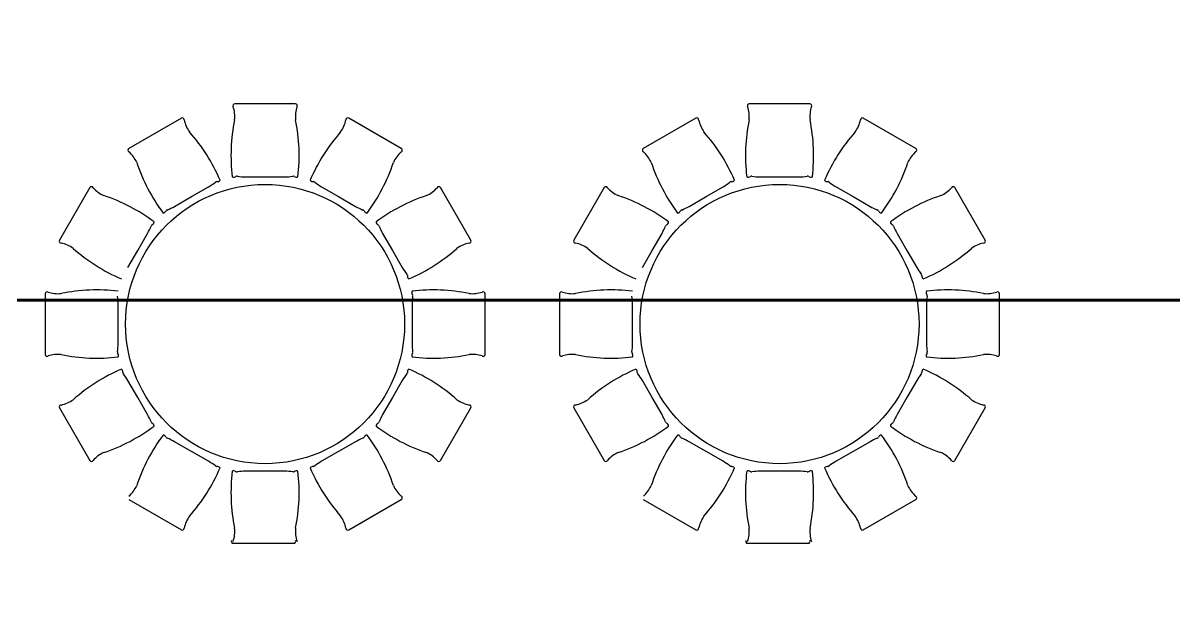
# Model space of a CAD drawing. Header units: millimetres. Extents: x 1443065 to 1517367, y 3763150 to 3779068.
# Drawn here: x 1447799 to 1448555, y 3765697 to 3766079 of the extents above; entities that cross this region are included whole.
import ezdxf

# ---------------------------------------------------------------- set-up
doc = ezdxf.new("R2010")
doc.units = ezdxf.units.MM
doc.layers.add('m-TAR_duvar', color=8, linetype='Continuous')
doc.layers.add('m-TFR_vitrifiye', color=1, linetype='Continuous')
doc.layers.add('SIVA', color=3, linetype='Continuous', lineweight=9)

msp = doc.modelspace()

# ---------------------------------------------------------------- hatches: boundary and pattern name
at = {"layer": 'm-TAR_duvar'}
h = msp.add_hatch(dxfattribs=at)
h.set_pattern_fill('ANSI33', color=256, scale=2)
h.set_pattern_definition([(45, (27620.463, -87954.953), (-8.98025612, 8.98025612), []), (45, (27629.443, -87954.953), (-8.98025612, 8.98025612), [6.35, -3.175])])
h.paths.add_polyline_path([(1454794.44, 3768891.25), (1454777.28, 3769060.22), (1454740.17, 3769224.96), (1454678.91, 3769382.58), (1454596.91, 3769530.2), (1454495.37, 3769665.05), (1454375.86, 3769783.46), (1454239.69, 3769884.92), (1454091.6, 3769966), (1453859.58, 3770075.21), (1453406.13, 3770314.52), (1453184.71, 3770444.62), (1451716.99, 3771328.64), (1451249.47, 3771588.02), (1451035.26, 3771685.46), (1450763.61, 3771809.03), (1450409.17, 3771939.61), (1448897.84, 3772143.01), (1447435.26, 3772002.72), (1445092.32, 3771120.18), (1445146.3, 3764847.08), (1454849.85, 3764847.08)])
h.paths.add_polyline_path([(1445185.96, 3764887.08), (1445132.56, 3771092.6), (1447444.38, 3771963.41), (1448897.07, 3772102.76), (1450399.48, 3771900.56), (1450748.39, 3771772.01), (1451018.7, 3771649.05), (1451231.46, 3771552.27), (1451696.97, 3771294), (1453164.25, 3770410.24), (1453386.65, 3770279.57), (1453841.71, 3770039.41), (1454073.47, 3769930.33), (1454218.03, 3769851.17), (1454349.7, 3769753.07), (1454465.16, 3769638.67), (1454563.29, 3769508.35), (1454642.62, 3769365.55), (1454701.81, 3769213.26), (1454737.73, 3769053.78), (1454754.47, 3768888.95), (1454809.3, 3764887.08)], flags=16)
h.paths.add_polyline_path([(1452002.28, 3765847.08), (1451882.28, 3765847.08), (1451882.28, 3765967.08), (1452002.28, 3765967.08)], flags=0)
h.paths.add_polyline_path([(1452782.41, 3765847.08), (1452782.41, 3765967.08), (1452902.41, 3765967.08), (1452902.41, 3765847.08)], flags=0)
h.paths.add_polyline_path([(1451282.28, 3765847.08), (1451162.28, 3765847.08), (1451162.28, 3765967.08), (1451282.28, 3765967.08)], flags=0)
h.paths.add_polyline_path([(1452002.41, 3766436.58), (1451902.41, 3766436.58), (1451902.41, 3766536.58), (1451902.48, 3766670.96), (1451282.41, 3766670.96), (1451282.41, 3766536.58), (1451282.41, 3766436.58), (1451182.41, 3766436.58), (1451182.41, 3766536.58), (1451227.41, 3766536.58), (1451227.41, 3766715.96), (1451912.48, 3766715.96), (1451912.48, 3766725.96), (1451957.48, 3766725.96), (1451957.48, 3766715.96), (1451957.48, 3766536.58), (1452002.41, 3766536.58)], flags=0)
h.paths.add_polyline_path([(1453715.4, 3765317.08), (1453715.4, 3765377.08), (1453775.4, 3765377.08), (1453775.4, 3765317.08)], flags=0)
h.paths.add_polyline_path([(1452782.41, 3766436.58), (1452782.41, 3766556.58), (1452902.41, 3766556.58), (1452902.41, 3766436.58)], flags=0)
h.paths.add_polyline_path([(1453675.3, 3765847.08), (1453675.3, 3765947.08), (1453775.3, 3765947.08), (1453775.3, 3765847.08)], flags=0)
h.paths.add_polyline_path([(1451957.48, 3766815.96), (1451912.48, 3766815.96), (1451912.48, 3767203.19), (1451227.41, 3767203.19), (1451227.41, 3767446.58), (1451287.41, 3767446.58), (1451287.41, 3767406.58), (1451267.41, 3767406.58), (1451267.41, 3767243.33), (1451917.48, 3767243.33), (1451917.48, 3767406.58), (1451897.48, 3767406.58), (1451897.48, 3767446.58), (1451957.48, 3767446.58), (1451957.48, 3767203.19)], flags=0)
h.paths.add_polyline_path([(1450402.41, 3765847.08), (1450282.41, 3765847.08), (1450282.41, 3765967.08), (1450402.41, 3765967.08)], flags=0)
h.paths.add_polyline_path([(1450272.24, 3765847.08), (1450172.24, 3765847.08), (1450172.24, 3765947.08), (1450272.24, 3765947.08)], flags=0)
h.paths.add_polyline_path([(1454209.8, 3765317.08), (1454209.8, 3765377.08), (1454269.8, 3765377.08), (1454269.8, 3765317.08)], flags=0)
h.paths.add_polyline_path([(1453675.3, 3766436.58), (1453675.3, 3766536.58), (1453775.3, 3766536.58), (1453775.3, 3766436.58)], flags=0)
h.paths.add_polyline_path([(1454209.8, 3765847.08), (1454209.8, 3765907.08), (1454269.8, 3765907.08), (1454269.8, 3765847.08)], flags=0)
h.paths.add_polyline_path([(1450402.41, 3766436.58), (1450282.41, 3766436.58), (1450282.41, 3766556.58), (1450402.41, 3766556.58)], flags=0)
h.paths.add_polyline_path([(1452782.41, 3767196.58), (1452782.41, 3767316.58), (1452902.41, 3767316.58), (1452902.41, 3767196.58)], flags=0)
h.paths.add_polyline_path([(1450272.41, 3766436.58), (1450172.41, 3766436.58), (1450172.41, 3766536.58), (1450272.41, 3766536.58)], flags=0)
h.paths.add_polyline_path([(1449584.07, 3765847.08), (1449484.07, 3765847.08), (1449484.07, 3765947.08), (1449584.07, 3765947.08)], flags=0)
h.paths.add_polyline_path([(1453675.3, 3767196.58), (1453675.3, 3767296.58), (1453775.3, 3767296.58), (1453775.3, 3767196.58)], flags=0)
h.paths.add_polyline_path([(1450402.41, 3767196.58), (1450282.41, 3767196.58), (1450282.41, 3767316.58), (1450402.41, 3767316.58)], flags=0)
h.paths.add_polyline_path([(1450272.41, 3767196.58), (1450172.41, 3767196.58), (1450172.41, 3767296.58), (1450272.41, 3767296.58)], flags=0)
h.paths.add_polyline_path([(1451957.48, 3767847.59), (1451897.48, 3767847.59), (1451897.48, 3767887.59), (1451917.48, 3767887.59), (1451917.48, 3768050.83), (1451267.41, 3768050.83), (1451267.41, 3767887.59), (1451287.41, 3767887.59), (1451287.41, 3767847.59), (1451227.41, 3767847.59), (1451227.41, 3768090.97), (1451912.48, 3768090.97), (1451912.48, 3768477.19), (1451957.48, 3768477.19), (1451957.48, 3768090.97)], flags=0)
h.paths.add_polyline_path([(1449584.07, 3766436.58), (1449484.07, 3766436.58), (1449484.07, 3766536.58), (1449584.07, 3766536.58)], flags=0)
h.paths.add_polyline_path([(1452782.41, 3767976.58), (1452782.41, 3768096.58), (1452902.41, 3768096.58), (1452902.41, 3767976.58)], flags=0)
h.paths.add_polyline_path([(1453675.3, 3767996.58), (1453675.3, 3768096.58), (1453775.3, 3768096.58), (1453775.3, 3767996.58)], flags=0)
h.paths.add_polyline_path([(1448737.73, 3765847.08), (1448577.73, 3765847.08), (1448577.73, 3765947.08), (1448692.73, 3765947.08), (1448692.73, 3766436.58), (1448577.73, 3766436.58), (1448577.73, 3766536.58), (1448737.73, 3766536.58), (1448737.73, 3766436.58), (1448737.73, 3765947.08)], flags=0)
h.paths.add_polyline_path([(1450402.41, 3767976.58), (1450282.41, 3767976.58), (1450282.41, 3768096.58), (1450402.41, 3768096.58)], flags=0)
h.paths.add_polyline_path([(1450272.41, 3767996.58), (1450172.41, 3767996.58), (1450172.41, 3768096.58), (1450272.41, 3768096.58)], flags=0)
h.paths.add_polyline_path([(1451957.48, 3768567.19), (1451912.48, 3768567.19), (1451912.48, 3768577.19), (1451227.41, 3768577.19), (1451227.41, 3768756.58), (1451172.41, 3768756.58), (1451172.41, 3768856.58), (1451282.41, 3768856.58), (1451282.41, 3768756.58), (1451282.41, 3768622.19), (1451902.48, 3768622.19), (1451902.48, 3768756.58), (1451902.41, 3768756.58), (1451902.41, 3768856.58), (1452002.41, 3768856.58), (1452002.41, 3768756.58), (1451957.48, 3768756.58), (1451957.48, 3768577.19)], flags=0)
h.paths.add_polyline_path([(1452002.41, 3768756.58), (1451902.41, 3768756.58), (1451902.41, 3768856.58), (1452002.41, 3768856.58)], flags=0)
h.paths.add_polyline_path([(1452782.41, 3768736.58), (1452782.41, 3768856.58), (1452902.41, 3768856.58), (1452902.41, 3768736.58)], flags=0)
h.paths.add_polyline_path([(1448737.74, 3767196.58), (1448577.74, 3767196.58), (1448577.74, 3767296.58), (1448737.74, 3767296.58)], flags=0)
h.paths.add_polyline_path([(1453675.3, 3768756.58), (1453675.3, 3768856.58), (1453775.3, 3768856.58), (1453775.3, 3768756.58)], flags=0)
h.paths.add_polyline_path([(1450402.41, 3768736.58), (1450282.41, 3768736.58), (1450282.41, 3768856.58), (1450402.41, 3768856.58)], flags=0)
h.paths.add_polyline_path([(1447937.73, 3765847.08), (1447837.73, 3765847.08), (1447837.73, 3765947.08), (1447937.73, 3765947.08)], flags=0)
h.paths.add_polyline_path([(1450272.41, 3768756.58), (1450172.41, 3768756.58), (1450172.41, 3768856.58), (1450272.41, 3768856.58)], flags=0)
h.paths.add_polyline_path([(1453744.51, 3768902.52), (1453693.08, 3768933.43), (1453723.98, 3768984.86), (1453775.41, 3768953.95)], flags=0)
h.paths.add_polyline_path([(1452002.41, 3769327.08), (1451882.41, 3769327.08), (1451882.41, 3769447.08), (1452002.41, 3769447.08)], flags=0)
h.paths.add_polyline_path([(1447937.73, 3766436.58), (1447837.73, 3766436.58), (1447837.73, 3766536.58), (1447937.73, 3766536.58)], flags=0)
h.paths.add_polyline_path([(1451282.41, 3769327.08), (1451162.41, 3769327.08), (1451162.41, 3769447.08), (1451282.41, 3769447.08)], flags=0)
h.paths.add_polyline_path([(1448737.73, 3767996.58), (1448577.73, 3767996.58), (1448577.73, 3768096.58), (1448737.73, 3768096.58)], flags=0)
h.paths.add_polyline_path([(1449584.07, 3768756.58), (1449484.07, 3768756.58), (1449484.07, 3768856.58), (1449584.07, 3768856.58)], flags=0)
h.paths.add_polyline_path([(1450402.41, 3769327.08), (1450282.41, 3769327.08), (1450282.41, 3769447.08), (1450402.41, 3769447.08)], flags=0)
h.paths.add_polyline_path([(1447937.73, 3767196.58), (1447837.73, 3767196.58), (1447837.73, 3767296.58), (1447937.73, 3767296.58)], flags=0)
h.paths.add_polyline_path([(1450272.41, 3769347.08), (1450172.41, 3769347.08), (1450172.41, 3769447.08), (1450272.41, 3769447.08)], flags=0)
h.paths.add_polyline_path([(1448737.73, 3768676.58), (1448637.73, 3768676.58), (1448637.73, 3768856.58), (1448737.73, 3768856.58)], flags=0)
h.paths.add_polyline_path([(1449584.07, 3769347.08), (1449484.07, 3769347.08), (1449484.07, 3769447.08), (1449584.07, 3769447.08)], flags=0)
h.paths.add_polyline_path([(1447037.73, 3765847.08), (1446937.73, 3765847.08), (1446937.73, 3765947.08), (1447037.73, 3765947.08)], flags=0)
h.paths.add_polyline_path([(1447937.73, 3767996.58), (1447837.73, 3767996.58), (1447837.73, 3768096.58), (1447937.73, 3768096.58)], flags=0)
h.paths.add_polyline_path([(1447037.73, 3766436.58), (1446937.73, 3766436.58), (1446937.73, 3766536.58), (1447037.73, 3766536.58)], flags=0)
h.paths.add_polyline_path([(1451282.41, 3770304.32), (1451182.41, 3770304.32), (1451182.41, 3770444.32), (1451212.41, 3770486.32), (1451322.41, 3770421.32)], flags=0)
h.paths.add_polyline_path([(1447037.73, 3767196.58), (1446937.73, 3767196.58), (1446937.73, 3767296.58), (1447037.73, 3767296.58)], flags=0)
h.paths.add_polyline_path([(1448737.73, 3769347.08), (1448637.73, 3769347.08), (1448637.73, 3769447.08), (1448737.73, 3769447.08)], flags=0)
h.paths.add_polyline_path([(1447937.73, 3768756.58), (1447837.73, 3768756.58), (1447837.73, 3768856.58), (1447937.73, 3768856.58)], flags=0)
h.paths.add_polyline_path([(1450382.41, 3770315.63), (1450282.41, 3770315.63), (1450282.41, 3770415.63), (1450382.41, 3770415.63)], flags=0)
h.paths.add_polyline_path([(1450272.41, 3770315.63), (1450172.41, 3770315.63), (1450172.41, 3770415.63), (1450272.41, 3770415.63)], flags=0)
h.paths.add_polyline_path([(1446297.73, 3765847.08), (1446137.73, 3765847.08), (1446137.73, 3765947.08), (1446137.73, 3766436.58), (1446137.73, 3766536.58), (1446137.74, 3767196.58), (1446137.74, 3767296.58), (1446137.73, 3767996.58), (1446137.73, 3768096.58), (1446297.73, 3768096.58), (1446297.73, 3767996.58), (1446167.73, 3767996.58), (1446167.74, 3767296.58), (1446297.74, 3767296.58), (1446297.74, 3767196.58), (1446167.74, 3767196.58), (1446167.74, 3766536.58), (1446297.73, 3766536.58), (1446297.73, 3766436.58), (1446182.73, 3766436.58), (1446182.73, 3765947.08), (1446297.73, 3765947.08)], flags=0)
h.paths.add_polyline_path([(1447037.73, 3767996.58), (1446937.73, 3767996.58), (1446937.73, 3768096.58), (1447037.73, 3768096.58)], flags=0)
h.paths.add_polyline_path([(1449584.07, 3770315.63), (1449484.07, 3770315.63), (1449484.07, 3770415.63), (1449584.07, 3770415.63)], flags=0)
h.paths.add_polyline_path([(1447937.73, 3769347.08), (1447837.73, 3769347.08), (1447837.73, 3769447.08), (1447937.73, 3769447.08)], flags=0)
h.paths.add_polyline_path([(1450382.41, 3770936.73), (1450282.41, 3770936.73), (1450282.41, 3771036.73), (1450382.41, 3771036.73)], flags=0)
h.paths.add_polyline_path([(1450272.41, 3770936.73), (1450172.41, 3770936.73), (1450172.41, 3771036.73), (1450272.41, 3771036.73)], flags=0)
h.paths.add_polyline_path([(1447037.73, 3768756.58), (1446937.73, 3768756.58), (1446937.73, 3768811.58), (1446237.73, 3768811.58), (1446237.73, 3768676.58), (1446137.73, 3768676.58), (1446137.73, 3768856.58), (1446237.73, 3768856.58), (1446937.73, 3768856.58), (1447037.73, 3768856.58)], flags=0)
h.paths.add_polyline_path([(1448737.73, 3770315.63), (1448637.73, 3770315.63), (1448637.73, 3770415.63), (1448737.73, 3770415.63)], flags=0)
h.paths.add_polyline_path([(1449584.07, 3770936.73), (1449484.07, 3770936.73), (1449484.07, 3771036.73), (1449584.07, 3771036.73)], flags=0)
h.paths.add_polyline_path([(1447037.73, 3769347.08), (1446937.73, 3769347.08), (1446937.73, 3769447.08), (1447037.73, 3769447.08)], flags=0)
h.paths.add_polyline_path([(1447937.73, 3770315.63), (1447837.73, 3770315.63), (1447837.73, 3770415.63), (1447937.73, 3770415.63)], flags=0)
h.paths.add_polyline_path([(1448737.73, 3770936.73), (1448637.73, 3770936.73), (1448637.73, 3771036.73), (1448737.73, 3771036.73)], flags=0)
h.paths.add_polyline_path([(1447937.73, 3770936.73), (1447837.73, 3770936.73), (1447837.73, 3770994.84), (1447050.81, 3770749.36), (1446602.71, 3770578.53), (1446587.72, 3770615.63), (1447037.72, 3770787.18), (1447837.73, 3771036.74), (1447837.73, 3771036.73), (1447937.73, 3771036.73)], flags=0)
h.paths.add_polyline_path([(1446237.73, 3769347.08), (1446137.73, 3769347.08), (1446137.73, 3769447.08), (1446237.73, 3769447.08)], flags=0)
h.paths.add_polyline_path([(1447037.73, 3770315.63), (1446937.73, 3770315.63), (1446937.73, 3770415.63), (1447037.73, 3770415.63)], flags=0)
h.paths.add_polyline_path([(1448660.01, 3771597.82), (1447860.1, 3771521.18), (1447552.68, 3771491.72), (1447491.35, 3771468.18), (1447044.88, 3771300), (1446969.92, 3771271.77), (1446669.55, 3771158.63), (1446594.78, 3771130.46), (1446580.68, 3771167.89), (1446655.55, 3771196.09), (1446955.91, 3771309.24), (1447030.68, 3771337.4), (1447477.02, 3771505.52), (1447543.43, 3771531.02), (1447856.29, 3771561), (1448656.29, 3771637.64), (1448735.81, 3771645.27), (1448739.63, 3771605.46)], flags=0)
h.paths.add_polyline_path([(1446237.73, 3770315.63), (1446137.73, 3770315.63), (1446137.73, 3770415.63), (1446237.73, 3770415.63)], flags=0)
h.paths.add_polyline_path([(1445658.49, 3770330.63), (1445618.49, 3770330.63), (1445618.49, 3770415.63), (1445658.49, 3770415.63)], flags=0)
h.paths.add_polyline_path([(1446219.64, 3770989.15), (1446144.77, 3770960.95), (1446130.67, 3770998.39), (1446205.54, 3771026.59)], flags=0)
h.paths.add_polyline_path([(1445657.98, 3770633.33), (1445617.98, 3770633.33), (1445617.98, 3770676.33), (1445622.15, 3770718.96), (1445637.3, 3770759.27), (1445660.29, 3770795.68), (1445690.16, 3770826.69), (1445725.69, 3770851.02), (1445765.4, 3770867.66), (1445807.98, 3770875.83), (1445820.98, 3770837.33), (1445785.48, 3770830.15), (1445752.15, 3770815.88), (1445722.26, 3770795.37), (1445696.95, 3770769.42), (1445677.21, 3770739.01), (1445663.79, 3770705.34), (1445658.98, 3770670.83)], flags=0)

# ---------------------------------------------------------------- linework, layer by layer
at = {"layer": 'm-TFR_vitrifiye'}
for p, q in [((1447977.56, 3766026), (1447937.76, 3766026)), ((1447977.56, 3766026), (1447937.76, 3766026)), ((1448315.49, 3766026), (1448275.69, 3766026)), ((1448315.49, 3766026), (1448275.69, 3766026)), ((1447902.64, 3766016.59), (1447868.17, 3765996.69)), ((1447902.64, 3766016.59), (1447868.17, 3765996.69)), ((1448047.15, 3765996.69), (1448012.68, 3766016.59)), ((1448047.15, 3765996.69), (1448012.68, 3766016.59)), ((1448240.57, 3766016.59), (1448206.1, 3765996.69)), ((1448240.57, 3766016.59), (1448206.1, 3765996.69)), ((1448385.08, 3765996.69), (1448350.61, 3766016.59)), ((1448385.08, 3765996.69), (1448350.61, 3766016.59)), ((1447944.78, 3765978.07), (1447957.66, 3765978.07)), ((1447944.78, 3765978.07), (1447957.66, 3765978.07)), ((1447957.66, 3765978.07), (1447970.54, 3765978.07)), ((1447957.66, 3765978.07), (1447970.54, 3765978.07)), ((1448282.71, 3765978.07), (1448295.59, 3765978.07)), ((1448282.71, 3765978.07), (1448295.59, 3765978.07)), ((1448295.59, 3765978.07), (1448308.47, 3765978.07)), ((1448295.59, 3765978.07), (1448308.47, 3765978.07)), ((1447842.46, 3765970.98), (1447822.56, 3765936.51)), ((1447842.46, 3765970.98), (1447822.56, 3765936.51)), ((1447909.37, 3765965.13), (1447920.52, 3765971.58)), ((1447909.37, 3765965.13), (1447920.52, 3765971.58)), ((1447994.79, 3765971.58), (1448005.95, 3765965.13)), ((1447994.79, 3765971.58), (1448005.95, 3765965.13)), ((1448092.76, 3765936.51), (1448072.85, 3765970.98)), ((1448092.76, 3765936.51), (1448072.85, 3765970.98)), ((1448180.4, 3765970.98), (1448160.49, 3765936.51)), ((1448180.4, 3765970.98), (1448160.49, 3765936.51)), ((1448247.3, 3765965.13), (1448258.46, 3765971.58)), ((1448247.3, 3765965.13), (1448258.46, 3765971.58)), ((1448332.73, 3765971.58), (1448343.88, 3765965.13)), ((1448332.73, 3765971.58), (1448343.88, 3765965.13)), ((1448430.69, 3765936.51), (1448410.79, 3765970.98)), ((1448430.69, 3765936.51), (1448410.79, 3765970.98)), ((1447898.21, 3765958.69), (1447909.37, 3765965.13)), ((1447898.21, 3765958.69), (1447909.37, 3765965.13)), ((1448005.95, 3765965.13), (1448017.11, 3765958.69)), ((1448005.95, 3765965.13), (1448017.11, 3765958.69)), ((1448236.14, 3765958.69), (1448247.3, 3765965.13)), ((1448236.14, 3765958.69), (1448247.3, 3765965.13)), ((1448343.88, 3765965.13), (1448355.04, 3765958.69)), ((1448343.88, 3765965.13), (1448355.04, 3765958.69)), ((1447874.01, 3765929.78), (1447880.45, 3765940.94)), ((1447874.01, 3765929.78), (1447880.45, 3765940.94)), ((1448034.86, 3765940.94), (1448041.3, 3765929.78)), ((1448034.86, 3765940.94), (1448041.3, 3765929.78)), ((1448211.95, 3765929.78), (1448218.39, 3765940.94)), ((1448211.95, 3765929.78), (1448218.39, 3765940.94)), ((1448372.79, 3765940.94), (1448379.24, 3765929.78)), ((1448372.79, 3765940.94), (1448379.24, 3765929.78)), ((1447867.57, 3765918.63), (1447874.01, 3765929.78)), ((1447867.57, 3765918.63), (1447874.01, 3765929.78)), ((1448041.3, 3765929.78), (1448047.74, 3765918.63)), ((1448041.3, 3765929.78), (1448047.74, 3765918.63)), ((1448205.51, 3765918.63), (1448211.95, 3765929.78)), ((1448205.51, 3765918.63), (1448211.95, 3765929.78)), ((1448379.24, 3765929.78), (1448385.68, 3765918.63)), ((1448379.24, 3765929.78), (1448385.68, 3765918.63)), ((1447813.15, 3765901.39), (1447813.15, 3765861.59)), ((1447813.15, 3765901.39), (1447813.15, 3765861.59)), ((1448102.17, 3765861.59), (1448102.17, 3765901.39)), ((1448102.17, 3765861.59), (1448102.17, 3765901.39)), ((1448151.08, 3765901.39), (1448151.08, 3765861.59)), ((1448151.08, 3765901.39), (1448151.08, 3765861.59)), ((1448440.1, 3765861.59), (1448440.1, 3765901.39)), ((1448440.1, 3765861.59), (1448440.1, 3765901.39)), ((1447861.07, 3765881.49), (1447861.07, 3765894.37)), ((1447861.07, 3765881.49), (1447861.07, 3765894.37)), ((1448054.24, 3765894.37), (1448054.24, 3765881.49)), ((1448054.24, 3765894.37), (1448054.24, 3765881.49)), ((1448199.01, 3765881.49), (1448199.01, 3765894.37)), ((1448199.01, 3765881.49), (1448199.01, 3765894.37)), ((1448392.18, 3765894.37), (1448392.18, 3765881.49)), ((1448392.18, 3765894.37), (1448392.18, 3765881.49)), ((1447861.07, 3765868.61), (1447861.07, 3765881.49)), ((1447861.07, 3765868.61), (1447861.07, 3765881.49)), ((1448054.24, 3765881.49), (1448054.24, 3765868.61)), ((1448054.24, 3765881.49), (1448054.24, 3765868.61)), ((1448199.01, 3765868.61), (1448199.01, 3765881.49)), ((1448199.01, 3765868.61), (1448199.01, 3765881.49)), ((1448392.18, 3765881.49), (1448392.18, 3765868.61)), ((1448392.18, 3765881.49), (1448392.18, 3765868.61)), ((1447874.01, 3765833.2), (1447867.57, 3765844.35)), ((1447874.01, 3765833.2), (1447867.57, 3765844.35)), ((1448047.74, 3765844.35), (1448041.3, 3765833.2)), ((1448047.74, 3765844.35), (1448041.3, 3765833.2)), ((1448211.95, 3765833.2), (1448205.51, 3765844.35)), ((1448211.95, 3765833.2), (1448205.51, 3765844.35)), ((1448385.68, 3765844.35), (1448379.24, 3765833.2)), ((1448385.68, 3765844.35), (1448379.24, 3765833.2)), ((1447880.45, 3765822.04), (1447874.01, 3765833.2)), ((1447880.45, 3765822.04), (1447874.01, 3765833.2)), ((1448041.3, 3765833.2), (1448034.86, 3765822.04)), ((1448041.3, 3765833.2), (1448034.86, 3765822.04)), ((1448218.39, 3765822.04), (1448211.95, 3765833.2)), ((1448218.39, 3765822.04), (1448211.95, 3765833.2)), ((1448379.24, 3765833.2), (1448372.79, 3765822.04)), ((1448379.24, 3765833.2), (1448372.79, 3765822.04)), ((1447822.56, 3765826.47), (1447842.46, 3765792)), ((1447822.56, 3765826.47), (1447842.46, 3765792)), ((1448072.85, 3765792), (1448092.76, 3765826.47)), ((1448072.85, 3765792), (1448092.76, 3765826.47)), ((1448160.49, 3765826.47), (1448180.4, 3765792)), ((1448160.49, 3765826.47), (1448180.4, 3765792)), ((1448410.79, 3765792), (1448430.69, 3765826.47)), ((1448410.79, 3765792), (1448430.69, 3765826.47)), ((1447909.37, 3765797.85), (1447898.21, 3765804.29)), ((1447909.37, 3765797.85), (1447898.21, 3765804.29)), ((1448017.11, 3765804.29), (1448005.95, 3765797.85)), ((1448017.11, 3765804.29), (1448005.95, 3765797.85)), ((1448247.3, 3765797.85), (1448236.14, 3765804.29)), ((1448247.3, 3765797.85), (1448236.14, 3765804.29)), ((1448355.04, 3765804.29), (1448343.88, 3765797.85)), ((1448355.04, 3765804.29), (1448343.88, 3765797.85)), ((1447920.52, 3765791.41), (1447909.37, 3765797.85)), ((1447920.52, 3765791.41), (1447909.37, 3765797.85)), ((1448005.95, 3765797.85), (1447994.79, 3765791.41)), ((1448005.95, 3765797.85), (1447994.79, 3765791.41)), ((1448258.46, 3765791.41), (1448247.3, 3765797.85)), ((1448258.46, 3765791.41), (1448247.3, 3765797.85)), ((1448343.88, 3765797.85), (1448332.73, 3765791.41)), ((1448343.88, 3765797.85), (1448332.73, 3765791.41)), ((1447957.66, 3765784.91), (1447944.78, 3765784.91)), ((1447957.66, 3765784.91), (1447944.78, 3765784.91)), ((1447970.54, 3765784.91), (1447957.66, 3765784.91)), ((1447970.54, 3765784.91), (1447957.66, 3765784.91)), ((1448295.59, 3765784.91), (1448282.71, 3765784.91)), ((1448295.59, 3765784.91), (1448282.71, 3765784.91)), ((1448308.47, 3765784.91), (1448295.59, 3765784.91)), ((1448308.47, 3765784.91), (1448295.59, 3765784.91)), ((1447868.17, 3765766.29), (1447902.64, 3765746.39)), ((1447868.17, 3765766.29), (1447902.64, 3765746.39)), ((1448012.68, 3765746.39), (1448047.15, 3765766.29)), ((1448012.68, 3765746.39), (1448047.15, 3765766.29)), ((1448206.1, 3765766.29), (1448240.57, 3765746.39)), ((1448206.1, 3765766.29), (1448240.57, 3765746.39)), ((1448350.61, 3765746.39), (1448385.08, 3765766.29)), ((1448350.61, 3765746.39), (1448385.08, 3765766.29)), ((1447936.69, 3765737.63), (1447976.5, 3765737.63)), ((1447936.69, 3765737.63), (1447976.5, 3765737.63)), ((1448274.63, 3765737.63), (1448314.43, 3765737.63)), ((1448274.63, 3765737.63), (1448314.43, 3765737.63))]:
    msp.add_line(p, q, dxfattribs=at)
for centre in [(1447957.66, 3765881.49), (1447957.66, 3765881.49), (1448295.59, 3765881.49), (1448295.59, 3765881.49)]:
    msp.add_circle(centre, 91.63, dxfattribs=at)
for centre, radius, start, end in [((1447937.75, 3766024.75), 1.25, 89.82922, 211.49993), ((1447937.75, 3766024.75), 1.25, 89.82922, 211.49993), ((1447916.28, 3766017.48), 21.46, 354.55133, 17.96612), ((1447916.28, 3766017.48), 21.46, 354.55133, 17.96612), ((1447977.56, 3766024.75), 1.25, 328.50007, 90.17078), ((1447977.56, 3766024.75), 1.25, 328.50007, 90.17078), ((1447999.04, 3766017.48), 21.46, 162.03388, 185.44867), ((1447999.04, 3766017.48), 21.46, 162.03388, 185.44867), ((1448275.69, 3766024.75), 1.25, 89.82922, 211.49993), ((1448275.69, 3766024.75), 1.25, 89.82922, 211.49993), ((1448254.21, 3766017.48), 21.46, 354.55133, 17.96612), ((1448254.21, 3766017.48), 21.46, 354.55133, 17.96612), ((1448315.5, 3766024.75), 1.25, 328.50007, 90.17078), ((1448315.5, 3766024.75), 1.25, 328.50007, 90.17078), ((1448336.97, 3766017.48), 21.46, 162.03388, 185.44867), ((1448336.97, 3766017.48), 21.46, 162.03388, 185.44867), ((1447903.27, 3766015.51), 1.25, 358.50007, 120.17078), ((1447903.27, 3766015.51), 1.25, 358.50007, 120.17078), ((1447925.5, 3766019.95), 21.46, 192.03388, 215.44867), ((1447925.5, 3766019.95), 21.46, 192.03388, 215.44867), ((1448052.22, 3765992), 116.96, 168.43567, 186.83625), ((1448052.22, 3765992), 116.96, 168.43567, 186.83625), ((1447863.09, 3765992), 116.96, 353.16375, 11.56433), ((1447863.09, 3765992), 116.96, 353.16375, 11.56433), ((1447989.81, 3766019.95), 21.46, 324.55133, 347.96612), ((1447989.81, 3766019.95), 21.46, 324.55133, 347.96612), ((1448012.05, 3766015.51), 1.25, 59.82922, 181.49993), ((1448012.05, 3766015.51), 1.25, 59.82922, 181.49993), ((1448241.2, 3766015.51), 1.25, 358.50007, 120.17078), ((1448241.2, 3766015.51), 1.25, 358.50007, 120.17078), ((1448263.44, 3766019.95), 21.46, 192.03388, 215.44867), ((1448263.44, 3766019.95), 21.46, 192.03388, 215.44867), ((1448390.16, 3765992), 116.96, 168.43567, 186.83625), ((1448390.16, 3765992), 116.96, 168.43567, 186.83625), ((1448201.03, 3765992), 116.96, 353.16375, 11.56433), ((1448201.03, 3765992), 116.96, 353.16375, 11.56433), ((1448327.75, 3766019.95), 21.46, 324.55133, 347.96612), ((1448327.75, 3766019.95), 21.46, 324.55133, 347.96612), ((1448349.98, 3766015.51), 1.25, 59.82922, 181.49993), ((1448349.98, 3766015.51), 1.25, 59.82922, 181.49993), ((1447820.51, 3765929.91), 116.96, 23.16375, 41.56433), ((1447820.51, 3765929.91), 116.96, 23.16375, 41.56433), ((1448094.8, 3765929.91), 116.96, 138.43567, 156.83625), ((1448094.8, 3765929.91), 116.96, 138.43567, 156.83625), ((1448158.45, 3765929.91), 116.96, 23.16375, 41.56433), ((1448158.45, 3765929.91), 116.96, 23.16375, 41.56433), ((1448432.74, 3765929.91), 116.96, 138.43567, 156.83625), ((1448432.74, 3765929.91), 116.96, 138.43567, 156.83625), ((1447868.79, 3765995.6), 1.25, 119.82922, 241.49993), ((1447868.79, 3765995.6), 1.25, 119.82922, 241.49993), ((1448046.53, 3765995.6), 1.25, 298.50007, 60.17078), ((1448046.53, 3765995.6), 1.25, 298.50007, 60.17078), ((1448206.72, 3765995.6), 1.25, 119.82922, 241.49993), ((1448206.72, 3765995.6), 1.25, 119.82922, 241.49993), ((1448384.46, 3765995.6), 1.25, 298.50007, 60.17078), ((1448384.46, 3765995.6), 1.25, 298.50007, 60.17078), ((1447853.82, 3765978.57), 21.46, 24.55133, 47.96612), ((1447853.82, 3765978.57), 21.46, 24.55133, 47.96612), ((1448061.49, 3765978.57), 21.46, 132.03388, 155.44867), ((1448061.49, 3765978.57), 21.46, 132.03388, 155.44867), ((1448191.76, 3765978.57), 21.46, 24.55133, 47.96612), ((1448191.76, 3765978.57), 21.46, 24.55133, 47.96612), ((1448399.42, 3765978.57), 21.46, 132.03388, 155.44867), ((1448399.42, 3765978.57), 21.46, 132.03388, 155.44867), ((1447984.3, 3766024.47), 116.96, 198.43567, 216.83625), ((1447984.3, 3766024.47), 116.96, 198.43567, 216.83625), ((1447931.02, 3766024.47), 116.96, 323.16375, 341.56433), ((1447931.02, 3766024.47), 116.96, 323.16375, 341.56433), ((1448322.23, 3766024.47), 116.96, 198.43567, 216.83625), ((1448322.23, 3766024.47), 116.96, 198.43567, 216.83625), ((1448268.95, 3766024.47), 116.96, 323.16375, 341.56433), ((1448268.95, 3766024.47), 116.96, 323.16375, 341.56433), ((1447896.3, 3766012.59), 47.64, 300.56992, 307.02957), ((1447896.3, 3766012.59), 47.64, 300.56992, 307.02957), ((1447925.87, 3765973.77), 1.19, 93.4625, 138.24639), ((1447925.87, 3765973.77), 1.19, 93.4625, 138.24639), ((1447926.2, 3765977.12), 2.2, 259.52362, 326.80387), ((1447926.2, 3765977.12), 2.2, 259.52362, 326.80387), ((1447937.09, 3765980.04), 2.2, 243.19613, 310.47638), ((1447937.09, 3765980.04), 2.2, 243.19613, 310.47638), ((1447939.05, 3765977.3), 1.19, 71.75361, 116.5375), ((1447939.05, 3765977.3), 1.19, 71.75361, 116.5375), ((1447945.25, 3766025.71), 47.64, 262.97043, 269.43008), ((1447945.25, 3766025.71), 47.64, 262.97043, 269.43008), ((1447970.07, 3766025.71), 47.64, 270.56992, 277.02957), ((1447970.07, 3766025.71), 47.64, 270.56992, 277.02957), ((1447976.27, 3765977.3), 1.19, 63.4625, 108.24639), ((1447976.27, 3765977.3), 1.19, 63.4625, 108.24639), ((1447978.23, 3765980.04), 2.2, 229.52362, 296.80387), ((1447978.23, 3765980.04), 2.2, 229.52362, 296.80387), ((1447989.12, 3765977.12), 2.2, 213.19613, 280.47638), ((1447989.12, 3765977.12), 2.2, 213.19613, 280.47638), ((1447989.44, 3765973.77), 1.19, 41.75361, 86.5375), ((1447989.44, 3765973.77), 1.19, 41.75361, 86.5375), ((1448019.02, 3766012.59), 47.64, 232.97043, 239.43008), ((1448019.02, 3766012.59), 47.64, 232.97043, 239.43008), ((1448234.23, 3766012.59), 47.64, 300.56992, 307.02957), ((1448234.23, 3766012.59), 47.64, 300.56992, 307.02957), ((1448263.81, 3765973.77), 1.19, 93.4625, 138.24639), ((1448263.81, 3765973.77), 1.19, 93.4625, 138.24639), ((1448264.13, 3765977.12), 2.2, 259.52362, 326.80387), ((1448264.13, 3765977.12), 2.2, 259.52362, 326.80387), ((1448275.02, 3765980.04), 2.2, 243.19613, 310.47638), ((1448275.02, 3765980.04), 2.2, 243.19613, 310.47638), ((1448276.98, 3765977.3), 1.19, 71.75361, 116.5375), ((1448276.98, 3765977.3), 1.19, 71.75361, 116.5375), ((1448283.18, 3766025.71), 47.64, 262.97043, 269.43008), ((1448283.18, 3766025.71), 47.64, 262.97043, 269.43008), ((1448308, 3766025.71), 47.64, 270.56992, 277.02957), ((1448308, 3766025.71), 47.64, 270.56992, 277.02957), ((1448314.2, 3765977.3), 1.19, 63.4625, 108.24639), ((1448314.2, 3765977.3), 1.19, 63.4625, 108.24639), ((1448316.16, 3765980.04), 2.2, 229.52362, 296.80387), ((1448316.16, 3765980.04), 2.2, 229.52362, 296.80387), ((1448327.05, 3765977.12), 2.2, 213.19613, 280.47638), ((1448327.05, 3765977.12), 2.2, 213.19613, 280.47638), ((1448327.38, 3765973.77), 1.19, 41.75361, 86.5375), ((1448327.38, 3765973.77), 1.19, 41.75361, 86.5375), ((1448356.95, 3766012.59), 47.64, 232.97043, 239.43008), ((1448356.95, 3766012.59), 47.64, 232.97043, 239.43008), ((1447843.54, 3765970.36), 1.25, 28.50007, 150.17078), ((1447843.54, 3765970.36), 1.25, 28.50007, 150.17078), ((1447860.58, 3765985.32), 21.46, 222.03388, 245.44867), ((1447860.58, 3765985.32), 21.46, 222.03388, 245.44867), ((1448054.74, 3765985.32), 21.46, 294.55133, 317.96612), ((1448054.74, 3765985.32), 21.46, 294.55133, 317.96612), ((1448071.77, 3765970.36), 1.25, 29.82922, 151.49993), ((1448071.77, 3765970.36), 1.25, 29.82922, 151.49993), ((1448181.48, 3765970.36), 1.25, 28.50007, 150.17078), ((1448181.48, 3765970.36), 1.25, 28.50007, 150.17078), ((1448198.51, 3765985.32), 21.46, 222.03388, 245.44867), ((1448198.51, 3765985.32), 21.46, 222.03388, 245.44867), ((1448392.67, 3765985.32), 21.46, 294.55133, 317.96612), ((1448392.67, 3765985.32), 21.46, 294.55133, 317.96612), ((1448409.71, 3765970.36), 1.25, 29.82922, 151.49993), ((1448409.71, 3765970.36), 1.25, 29.82922, 151.49993), ((1447814.68, 3765854.85), 116.96, 53.16375, 71.56433), ((1447814.68, 3765854.85), 116.96, 53.16375, 71.56433), ((1447874.8, 3766000.18), 47.64, 292.97043, 299.43008), ((1447874.8, 3766000.18), 47.64, 292.97043, 299.43008), ((1448040.51, 3766000.18), 47.64, 240.56992, 247.02957), ((1448040.51, 3766000.18), 47.64, 240.56992, 247.02957), ((1448100.64, 3765854.85), 116.96, 108.43567, 126.83625), ((1448100.64, 3765854.85), 116.96, 108.43567, 126.83625), ((1448152.61, 3765854.85), 116.96, 53.16375, 71.56433), ((1448152.61, 3765854.85), 116.96, 53.16375, 71.56433), ((1448212.74, 3766000.18), 47.64, 292.97043, 299.43008), ((1448212.74, 3766000.18), 47.64, 292.97043, 299.43008), ((1448378.45, 3766000.18), 47.64, 240.56992, 247.02957), ((1448378.45, 3766000.18), 47.64, 240.56992, 247.02957), ((1448438.57, 3765854.85), 116.96, 108.43567, 126.83625), ((1448438.57, 3765854.85), 116.96, 108.43567, 126.83625), ((1447890.57, 3765956.55), 2.2, 273.19613, 340.47638), ((1447890.57, 3765956.55), 2.2, 273.19613, 340.47638), ((1447893.64, 3765955.16), 1.19, 101.75361, 146.5375), ((1447893.64, 3765955.16), 1.19, 101.75361, 146.5375), ((1448021.68, 3765955.16), 1.19, 33.4625, 78.2464), ((1448021.68, 3765955.16), 1.19, 33.4625, 78.2464), ((1448024.75, 3765956.55), 2.2, 199.52362, 266.80387), ((1448024.75, 3765956.55), 2.2, 199.52362, 266.80387), ((1448228.5, 3765956.55), 2.2, 273.19613, 340.47638), ((1448228.5, 3765956.55), 2.2, 273.19613, 340.47638), ((1448231.57, 3765955.16), 1.19, 101.75361, 146.5375), ((1448231.57, 3765955.16), 1.19, 101.75361, 146.5375), ((1448359.61, 3765955.16), 1.19, 33.4625, 78.2464), ((1448359.61, 3765955.16), 1.19, 33.4625, 78.2464), ((1448362.68, 3765956.55), 2.2, 199.52362, 266.80387), ((1448362.68, 3765956.55), 2.2, 199.52362, 266.80387), ((1447838.97, 3765964.34), 47.64, 330.56992, 337.02957), ((1447838.97, 3765964.34), 47.64, 330.56992, 337.02957), ((1447883.99, 3765945.51), 1.19, 123.4625, 168.24639), ((1447883.99, 3765945.51), 1.19, 123.4625, 168.24639), ((1447882.6, 3765948.58), 2.2, 289.52362, 356.80387), ((1447882.6, 3765948.58), 2.2, 289.52362, 356.80387), ((1448032.72, 3765948.58), 2.2, 183.19613, 250.47638), ((1448032.72, 3765948.58), 2.2, 183.19613, 250.47638), ((1448031.32, 3765945.51), 1.19, 11.75361, 56.5375), ((1448031.32, 3765945.51), 1.19, 11.75361, 56.5375), ((1448076.35, 3765964.34), 47.64, 202.97043, 209.43008), ((1448076.35, 3765964.34), 47.64, 202.97043, 209.43008), ((1448176.9, 3765964.34), 47.64, 330.56992, 337.02957), ((1448176.9, 3765964.34), 47.64, 330.56992, 337.02957), ((1448221.93, 3765945.51), 1.19, 123.4625, 168.24639), ((1448221.93, 3765945.51), 1.19, 123.4625, 168.24639), ((1448220.53, 3765948.58), 2.2, 289.52362, 356.80387), ((1448220.53, 3765948.58), 2.2, 289.52362, 356.80387), ((1448370.65, 3765948.58), 2.2, 183.19613, 250.47638), ((1448370.65, 3765948.58), 2.2, 183.19613, 250.47638), ((1448369.26, 3765945.51), 1.19, 11.75361, 56.5375), ((1448369.26, 3765945.51), 1.19, 11.75361, 56.5375), ((1448414.28, 3765964.34), 47.64, 202.97043, 209.43008), ((1448414.28, 3765964.34), 47.64, 202.97043, 209.43008), ((1447823.64, 3765935.88), 1.25, 149.82922, 271.49993), ((1447823.64, 3765935.88), 1.25, 149.82922, 271.49993), ((1448091.68, 3765935.88), 1.25, 268.50007, 30.17078), ((1448091.68, 3765935.88), 1.25, 268.50007, 30.17078), ((1448161.57, 3765935.88), 1.25, 149.82922, 271.49993), ((1448161.57, 3765935.88), 1.25, 149.82922, 271.49993), ((1448429.61, 3765935.88), 1.25, 268.50007, 30.17078), ((1448429.61, 3765935.88), 1.25, 268.50007, 30.17078), ((1447819.2, 3765913.65), 21.46, 54.55133, 77.96612), ((1447819.2, 3765913.65), 21.46, 54.55133, 77.96612), ((1447909.24, 3766018.64), 116.96, 228.43567, 246.83625), ((1447909.24, 3766018.64), 116.96, 228.43567, 246.83625), ((1448006.08, 3766018.64), 116.96, 293.16375, 311.56433), ((1448006.08, 3766018.64), 116.96, 293.16375, 311.56433), ((1448096.12, 3765913.65), 21.46, 102.03388, 125.44867), ((1448096.12, 3765913.65), 21.46, 102.03388, 125.44867), ((1448157.13, 3765913.65), 21.46, 54.55133, 77.96612), ((1448157.13, 3765913.65), 21.46, 54.55133, 77.96612), ((1448247.17, 3766018.64), 116.96, 228.43567, 246.83625), ((1448247.17, 3766018.64), 116.96, 228.43567, 246.83625), ((1448344.01, 3766018.64), 116.96, 293.16375, 311.56433), ((1448344.01, 3766018.64), 116.96, 293.16375, 311.56433), ((1448434.05, 3765913.65), 21.46, 102.03388, 125.44867), ((1448434.05, 3765913.65), 21.46, 102.03388, 125.44867), ((1448088.76, 3765942.85), 47.64, 210.56992, 217.02957), ((1448088.76, 3765942.85), 47.64, 210.56992, 217.02957), ((1448049.93, 3765913.28), 1.19, 3.4625, 48.2464), ((1448049.93, 3765913.28), 1.19, 3.4625, 48.2464), ((1448053.29, 3765912.95), 2.2, 169.52362, 236.80387), ((1448053.29, 3765912.95), 2.2, 169.52362, 236.80387), ((1448426.69, 3765942.85), 47.64, 210.56992, 217.02957), ((1448426.69, 3765942.85), 47.64, 210.56992, 217.02957), ((1448387.87, 3765913.28), 1.19, 3.4625, 48.2464), ((1448387.87, 3765913.28), 1.19, 3.4625, 48.2464), ((1448391.22, 3765912.95), 2.2, 169.52362, 236.80387), ((1448391.22, 3765912.95), 2.2, 169.52362, 236.80387), ((1447814.4, 3765901.4), 1.25, 58.50007, 180.17078), ((1447814.4, 3765901.4), 1.25, 58.50007, 180.17078), ((1447821.67, 3765922.87), 21.46, 252.03388, 275.44867), ((1447821.67, 3765922.87), 21.46, 252.03388, 275.44867), ((1447847.15, 3765786.93), 116.96, 83.16375, 101.56433), ((1447847.15, 3765786.93), 116.96, 83.16375, 101.56433), ((1447813.44, 3765893.9), 47.64, 0.56992, 7.02957), ((1447813.44, 3765893.9), 47.64, 0.56992, 7.02957), ((1448056.2, 3765902.06), 2.2, 153.19613, 220.47638), ((1448056.2, 3765902.06), 2.2, 153.19613, 220.47638), ((1448068.16, 3765786.93), 116.96, 78.43567, 96.83625), ((1448068.16, 3765786.93), 116.96, 78.43567, 96.83625), ((1448101.87, 3765893.9), 47.64, 172.97043, 179.43008), ((1448101.87, 3765893.9), 47.64, 172.97043, 179.43008), ((1448053.46, 3765900.1), 1.19, 341.75361, 26.5375), ((1448053.46, 3765900.1), 1.19, 341.75361, 26.5375), ((1448093.65, 3765922.87), 21.46, 264.55133, 287.96612), ((1448093.65, 3765922.87), 21.46, 264.55133, 287.96612), ((1448100.92, 3765901.4), 1.25, 359.82922, 121.49993), ((1448100.92, 3765901.4), 1.25, 359.82922, 121.49993), ((1448152.33, 3765901.4), 1.25, 58.50007, 180.17078), ((1448152.33, 3765901.4), 1.25, 58.50007, 180.17078), ((1448159.6, 3765922.87), 21.46, 252.03388, 275.44867), ((1448159.6, 3765922.87), 21.46, 252.03388, 275.44867), ((1448185.09, 3765786.93), 116.96, 83.16375, 101.56433), ((1448185.09, 3765786.93), 116.96, 83.16375, 101.56433), ((1448151.38, 3765893.9), 47.64, 0.56992, 7.02957), ((1448151.38, 3765893.9), 47.64, 0.56992, 7.02957), ((1448394.14, 3765902.06), 2.2, 153.19613, 220.47638), ((1448394.14, 3765902.06), 2.2, 153.19613, 220.47638), ((1448406.1, 3765786.93), 116.96, 78.43567, 96.83625), ((1448406.1, 3765786.93), 116.96, 78.43567, 96.83625), ((1448439.81, 3765893.9), 47.64, 172.97043, 179.43008), ((1448439.81, 3765893.9), 47.64, 172.97043, 179.43008), ((1448391.4, 3765900.1), 1.19, 341.75361, 26.5375), ((1448391.4, 3765900.1), 1.19, 341.75361, 26.5375), ((1448431.58, 3765922.87), 21.46, 264.55133, 287.96612), ((1448431.58, 3765922.87), 21.46, 264.55133, 287.96612), ((1448438.85, 3765901.4), 1.25, 359.82922, 121.49993), ((1448438.85, 3765901.4), 1.25, 359.82922, 121.49993), ((1447813.44, 3765869.08), 47.64, 352.97043, 359.43008), ((1447813.44, 3765869.08), 47.64, 352.97043, 359.43008), ((1448101.87, 3765869.08), 47.64, 180.56992, 187.02957), ((1448101.87, 3765869.08), 47.64, 180.56992, 187.02957), ((1448151.38, 3765869.08), 47.64, 352.97043, 359.43008), ((1448151.38, 3765869.08), 47.64, 352.97043, 359.43008), ((1448439.81, 3765869.08), 47.64, 180.56992, 187.02957), ((1448439.81, 3765869.08), 47.64, 180.56992, 187.02957), ((1447814.4, 3765861.58), 1.25, 179.82922, 301.49993), ((1447814.4, 3765861.58), 1.25, 179.82922, 301.49993), ((1447821.67, 3765840.11), 21.46, 84.55133, 107.96612), ((1447821.67, 3765840.11), 21.46, 84.55133, 107.96612), ((1447847.15, 3765976.05), 116.96, 258.43567, 276.83625), ((1447847.15, 3765976.05), 116.96, 258.43567, 276.83625), ((1447861.85, 3765862.88), 1.19, 161.75361, 206.5375), ((1447861.85, 3765862.88), 1.19, 161.75361, 206.5375), ((1447859.11, 3765860.92), 2.2, 333.19613, 40.47638), ((1447859.11, 3765860.92), 2.2, 333.19613, 40.47638), ((1448056.2, 3765860.92), 2.2, 139.52362, 206.80387), ((1448056.2, 3765860.92), 2.2, 139.52362, 206.80387), ((1448068.16, 3765976.05), 116.96, 263.16375, 281.56433), ((1448068.16, 3765976.05), 116.96, 263.16375, 281.56433), ((1448053.46, 3765862.88), 1.19, 333.4625, 18.24639), ((1448053.46, 3765862.88), 1.19, 333.4625, 18.24639), ((1448093.65, 3765840.11), 21.46, 72.03388, 95.44867), ((1448093.65, 3765840.11), 21.46, 72.03388, 95.44867), ((1448100.92, 3765861.58), 1.25, 238.50007, 0.17078), ((1448100.92, 3765861.58), 1.25, 238.50007, 0.17078), ((1448152.33, 3765861.58), 1.25, 179.82922, 301.49993), ((1448152.33, 3765861.58), 1.25, 179.82922, 301.49993), ((1448159.6, 3765840.11), 21.46, 84.55133, 107.96612), ((1448159.6, 3765840.11), 21.46, 84.55133, 107.96612), ((1448185.09, 3765976.05), 116.96, 258.43567, 276.83625), ((1448185.09, 3765976.05), 116.96, 258.43567, 276.83625), ((1448199.79, 3765862.88), 1.19, 161.75361, 206.5375), ((1448199.79, 3765862.88), 1.19, 161.75361, 206.5375), ((1448197.05, 3765860.92), 2.2, 333.19613, 40.47638), ((1448197.05, 3765860.92), 2.2, 333.19613, 40.47638), ((1448394.14, 3765860.92), 2.2, 139.52362, 206.80387), ((1448394.14, 3765860.92), 2.2, 139.52362, 206.80387), ((1448406.1, 3765976.05), 116.96, 263.16375, 281.56433), ((1448406.1, 3765976.05), 116.96, 263.16375, 281.56433), ((1448391.4, 3765862.88), 1.19, 333.4625, 18.24639), ((1448391.4, 3765862.88), 1.19, 333.4625, 18.24639), ((1448431.58, 3765840.11), 21.46, 72.03388, 95.44867), ((1448431.58, 3765840.11), 21.46, 72.03388, 95.44867), ((1448438.85, 3765861.58), 1.25, 238.50007, 0.17078), ((1448438.85, 3765861.58), 1.25, 238.50007, 0.17078), ((1447909.24, 3765744.34), 116.96, 113.16375, 131.56433), ((1447909.24, 3765744.34), 116.96, 113.16375, 131.56433), ((1447862.03, 3765850.03), 2.2, 349.52362, 56.80387), ((1447862.03, 3765850.03), 2.2, 349.52362, 56.80387), ((1447865.38, 3765849.7), 1.19, 183.4625, 228.24639), ((1447865.38, 3765849.7), 1.19, 183.4625, 228.24639), ((1447826.56, 3765820.13), 47.64, 30.56992, 37.02957), ((1447826.56, 3765820.13), 47.64, 30.56992, 37.02957), ((1448088.76, 3765820.13), 47.64, 142.97043, 149.43008), ((1448088.76, 3765820.13), 47.64, 142.97043, 149.43008), ((1448049.93, 3765849.7), 1.19, 311.7536, 356.5375), ((1448049.93, 3765849.7), 1.19, 311.7536, 356.5375), ((1448053.29, 3765850.03), 2.2, 123.19613, 190.47638), ((1448053.29, 3765850.03), 2.2, 123.19613, 190.47638), ((1448006.08, 3765744.34), 116.96, 48.43567, 66.83625), ((1448006.08, 3765744.34), 116.96, 48.43567, 66.83625), ((1448247.17, 3765744.34), 116.96, 113.16375, 131.56433), ((1448247.17, 3765744.34), 116.96, 113.16375, 131.56433), ((1448199.96, 3765850.03), 2.2, 349.52362, 56.80387), ((1448199.96, 3765850.03), 2.2, 349.52362, 56.80387), ((1448203.32, 3765849.7), 1.19, 183.4625, 228.24639), ((1448203.32, 3765849.7), 1.19, 183.4625, 228.24639), ((1448164.49, 3765820.13), 47.64, 30.56992, 37.02957), ((1448164.49, 3765820.13), 47.64, 30.56992, 37.02957), ((1448426.69, 3765820.13), 47.64, 142.97043, 149.43008), ((1448426.69, 3765820.13), 47.64, 142.97043, 149.43008), ((1448387.87, 3765849.7), 1.19, 311.7536, 356.5375), ((1448387.87, 3765849.7), 1.19, 311.7536, 356.5375), ((1448391.22, 3765850.03), 2.2, 123.19613, 190.47638), ((1448391.22, 3765850.03), 2.2, 123.19613, 190.47638), ((1448344.01, 3765744.34), 116.96, 48.43567, 66.83625), ((1448344.01, 3765744.34), 116.96, 48.43567, 66.83625), ((1447819.2, 3765849.33), 21.46, 282.03388, 305.44867), ((1447819.2, 3765849.33), 21.46, 282.03388, 305.44867), ((1448096.12, 3765849.33), 21.46, 234.55133, 257.96612), ((1448096.12, 3765849.33), 21.46, 234.55133, 257.96612), ((1448157.13, 3765849.33), 21.46, 282.03388, 305.44867), ((1448157.13, 3765849.33), 21.46, 282.03388, 305.44867), ((1448434.05, 3765849.33), 21.46, 234.55133, 257.96612), ((1448434.05, 3765849.33), 21.46, 234.55133, 257.96612), ((1447823.64, 3765827.1), 1.25, 88.50007, 210.17078), ((1447823.64, 3765827.1), 1.25, 88.50007, 210.17078), ((1448091.68, 3765827.1), 1.25, 329.82922, 91.49993), ((1448091.68, 3765827.1), 1.25, 329.82922, 91.49993), ((1448161.57, 3765827.1), 1.25, 88.50007, 210.17078), ((1448161.57, 3765827.1), 1.25, 88.50007, 210.17078), ((1448429.61, 3765827.1), 1.25, 329.82922, 91.49993), ((1448429.61, 3765827.1), 1.25, 329.82922, 91.49993), ((1447838.97, 3765798.64), 47.64, 22.97043, 29.43008), ((1447838.97, 3765798.64), 47.64, 22.97043, 29.43008), ((1447883.99, 3765817.47), 1.19, 191.75361, 236.5375), ((1447883.99, 3765817.47), 1.19, 191.75361, 236.5375), ((1447882.6, 3765814.4), 2.2, 3.19613, 70.47638), ((1447882.6, 3765814.4), 2.2, 3.19613, 70.47638), ((1448032.72, 3765814.4), 2.2, 109.52362, 176.80387), ((1448032.72, 3765814.4), 2.2, 109.52362, 176.80387), ((1448031.32, 3765817.47), 1.19, 303.4625, 348.24639), ((1448031.32, 3765817.47), 1.19, 303.4625, 348.24639), ((1448076.35, 3765798.64), 47.64, 150.56992, 157.02957), ((1448076.35, 3765798.64), 47.64, 150.56992, 157.02957), ((1448176.9, 3765798.64), 47.64, 22.97043, 29.43008), ((1448176.9, 3765798.64), 47.64, 22.97043, 29.43008), ((1448221.93, 3765817.47), 1.19, 191.75361, 236.5375), ((1448221.93, 3765817.47), 1.19, 191.75361, 236.5375), ((1448220.53, 3765814.4), 2.2, 3.19613, 70.47638), ((1448220.53, 3765814.4), 2.2, 3.19613, 70.47638), ((1448370.65, 3765814.4), 2.2, 109.52362, 176.80387), ((1448370.65, 3765814.4), 2.2, 109.52362, 176.80387), ((1448369.26, 3765817.47), 1.19, 303.4625, 348.24639), ((1448369.26, 3765817.47), 1.19, 303.4625, 348.24639), ((1448414.28, 3765798.64), 47.64, 150.56992, 157.02957), ((1448414.28, 3765798.64), 47.64, 150.56992, 157.02957), ((1447814.68, 3765908.13), 116.96, 288.43567, 306.83625), ((1447814.68, 3765908.13), 116.96, 288.43567, 306.83625), ((1447984.3, 3765738.51), 116.96, 143.16375, 161.56433), ((1447984.3, 3765738.51), 116.96, 143.16375, 161.56433), ((1447890.57, 3765806.43), 2.2, 19.52362, 86.80387), ((1447890.57, 3765806.43), 2.2, 19.52362, 86.80387), ((1448024.75, 3765806.43), 2.2, 93.19613, 160.47638), ((1448024.75, 3765806.43), 2.2, 93.19613, 160.47638), ((1447931.02, 3765738.51), 116.96, 18.43567, 36.83625), ((1447931.02, 3765738.51), 116.96, 18.43567, 36.83625), ((1448100.64, 3765908.13), 116.96, 233.16375, 251.56433), ((1448100.64, 3765908.13), 116.96, 233.16375, 251.56433), ((1448152.61, 3765908.13), 116.96, 288.43567, 306.83625), ((1448152.61, 3765908.13), 116.96, 288.43567, 306.83625), ((1448322.23, 3765738.51), 116.96, 143.16375, 161.56433), ((1448322.23, 3765738.51), 116.96, 143.16375, 161.56433), ((1448228.5, 3765806.43), 2.2, 19.52362, 86.80387), ((1448228.5, 3765806.43), 2.2, 19.52362, 86.80387), ((1448362.68, 3765806.43), 2.2, 93.19613, 160.47638), ((1448362.68, 3765806.43), 2.2, 93.19613, 160.47638), ((1448268.95, 3765738.51), 116.96, 18.43567, 36.83625), ((1448268.95, 3765738.51), 116.96, 18.43567, 36.83625), ((1448438.57, 3765908.13), 116.96, 233.16375, 251.56433), ((1448438.57, 3765908.13), 116.96, 233.16375, 251.56433), ((1447893.64, 3765807.82), 1.19, 213.4625, 258.24639), ((1447893.64, 3765807.82), 1.19, 213.4625, 258.24639), ((1447874.8, 3765762.8), 47.64, 60.56992, 67.02957), ((1447874.8, 3765762.8), 47.64, 60.56992, 67.02957), ((1448040.51, 3765762.8), 47.64, 112.97043, 119.43008), ((1448040.51, 3765762.8), 47.64, 112.97043, 119.43008), ((1448021.68, 3765807.82), 1.19, 281.7536, 326.5375), ((1448021.68, 3765807.82), 1.19, 281.7536, 326.5375), ((1448231.57, 3765807.82), 1.19, 213.4625, 258.24639), ((1448231.57, 3765807.82), 1.19, 213.4625, 258.24639), ((1448212.74, 3765762.8), 47.64, 60.56992, 67.02957), ((1448212.74, 3765762.8), 47.64, 60.56992, 67.02957), ((1448378.45, 3765762.8), 47.64, 112.97043, 119.43008), ((1448378.45, 3765762.8), 47.64, 112.97043, 119.43008), ((1448359.61, 3765807.82), 1.19, 281.7536, 326.5375), ((1448359.61, 3765807.82), 1.19, 281.7536, 326.5375), ((1447860.58, 3765777.66), 21.46, 114.55133, 137.96612), ((1447860.58, 3765777.66), 21.46, 114.55133, 137.96612), ((1448054.74, 3765777.66), 21.46, 42.03388, 65.44867), ((1448054.74, 3765777.66), 21.46, 42.03388, 65.44867), ((1448198.51, 3765777.66), 21.46, 114.55133, 137.96612), ((1448198.51, 3765777.66), 21.46, 114.55133, 137.96612), ((1448392.67, 3765777.66), 21.46, 42.03388, 65.44867), ((1448392.67, 3765777.66), 21.46, 42.03388, 65.44867), ((1447843.54, 3765792.62), 1.25, 209.82922, 331.49993), ((1447843.54, 3765792.62), 1.25, 209.82922, 331.49993), ((1447820.51, 3765833.07), 116.96, 318.43567, 336.83625), ((1447820.51, 3765833.07), 116.96, 318.43567, 336.83625), ((1447896.3, 3765750.39), 47.64, 52.97043, 59.43008), ((1447896.3, 3765750.39), 47.64, 52.97043, 59.43008), ((1447925.87, 3765789.21), 1.19, 221.75361, 266.5375), ((1447925.87, 3765789.21), 1.19, 221.75361, 266.5375), ((1447926.2, 3765785.86), 2.2, 33.19613, 100.47638), ((1447926.2, 3765785.86), 2.2, 33.19613, 100.47638), ((1448052.22, 3765770.98), 116.96, 173.16375, 191.56433), ((1448052.22, 3765770.98), 116.96, 173.16375, 191.56433), ((1447937.09, 3765782.94), 2.2, 49.52362, 116.80387), ((1447937.09, 3765782.94), 2.2, 49.52362, 116.80387), ((1447945.25, 3765737.27), 47.64, 90.56992, 97.02957), ((1447945.25, 3765737.27), 47.64, 90.56992, 97.02957), ((1447970.07, 3765737.27), 47.64, 82.97043, 89.43008), ((1447970.07, 3765737.27), 47.64, 82.97043, 89.43008), ((1447978.23, 3765782.94), 2.2, 63.19613, 130.47638), ((1447978.23, 3765782.94), 2.2, 63.19613, 130.47638), ((1447863.09, 3765770.98), 116.96, 348.43567, 6.83625), ((1447863.09, 3765770.98), 116.96, 348.43567, 6.83625), ((1447989.12, 3765785.86), 2.2, 79.52362, 146.80387), ((1447989.12, 3765785.86), 2.2, 79.52362, 146.80387), ((1448094.8, 3765833.07), 116.96, 203.16375, 221.56433), ((1448094.8, 3765833.07), 116.96, 203.16375, 221.56433), ((1447989.44, 3765789.21), 1.19, 273.4625, 318.24639), ((1447989.44, 3765789.21), 1.19, 273.4625, 318.24639), ((1448019.02, 3765750.39), 47.64, 120.56992, 127.02957), ((1448019.02, 3765750.39), 47.64, 120.56992, 127.02957), ((1448071.77, 3765792.62), 1.25, 208.50007, 330.17078), ((1448071.77, 3765792.62), 1.25, 208.50007, 330.17078), ((1448181.48, 3765792.62), 1.25, 209.82922, 331.49993), ((1448181.48, 3765792.62), 1.25, 209.82922, 331.49993), ((1448158.45, 3765833.07), 116.96, 318.43567, 336.83625), ((1448158.45, 3765833.07), 116.96, 318.43567, 336.83625), ((1448234.23, 3765750.39), 47.64, 52.97043, 59.43008), ((1448234.23, 3765750.39), 47.64, 52.97043, 59.43008), ((1448263.81, 3765789.21), 1.19, 221.75361, 266.5375), ((1448263.81, 3765789.21), 1.19, 221.75361, 266.5375), ((1448264.13, 3765785.86), 2.2, 33.19613, 100.47638), ((1448264.13, 3765785.86), 2.2, 33.19613, 100.47638), ((1448390.16, 3765770.98), 116.96, 173.16375, 191.56433), ((1448390.16, 3765770.98), 116.96, 173.16375, 191.56433), ((1448275.02, 3765782.94), 2.2, 49.52362, 116.80387), ((1448275.02, 3765782.94), 2.2, 49.52362, 116.80387), ((1448283.18, 3765737.27), 47.64, 90.56992, 97.02957), ((1448283.18, 3765737.27), 47.64, 90.56992, 97.02957), ((1448308, 3765737.27), 47.64, 82.97043, 89.43008), ((1448308, 3765737.27), 47.64, 82.97043, 89.43008), ((1448316.16, 3765782.94), 2.2, 63.19613, 130.47638), ((1448316.16, 3765782.94), 2.2, 63.19613, 130.47638), ((1448201.03, 3765770.98), 116.96, 348.43567, 6.83625), ((1448201.03, 3765770.98), 116.96, 348.43567, 6.83625), ((1448327.05, 3765785.86), 2.2, 79.52362, 146.80387), ((1448327.05, 3765785.86), 2.2, 79.52362, 146.80387), ((1448432.74, 3765833.07), 116.96, 203.16375, 221.56433), ((1448432.74, 3765833.07), 116.96, 203.16375, 221.56433), ((1448327.38, 3765789.21), 1.19, 273.4625, 318.24639), ((1448327.38, 3765789.21), 1.19, 273.4625, 318.24639), ((1448356.95, 3765750.39), 47.64, 120.56992, 127.02957), ((1448356.95, 3765750.39), 47.64, 120.56992, 127.02957), ((1448409.71, 3765792.62), 1.25, 208.50007, 330.17078), ((1448409.71, 3765792.62), 1.25, 208.50007, 330.17078), ((1447939.05, 3765785.68), 1.19, 243.4625, 288.24639), ((1447939.05, 3765785.68), 1.19, 243.4625, 288.24639), ((1447976.27, 3765785.68), 1.19, 251.75361, 296.5375), ((1447976.27, 3765785.68), 1.19, 251.75361, 296.5375), ((1448276.98, 3765785.68), 1.19, 243.4625, 288.24639), ((1448276.98, 3765785.68), 1.19, 243.4625, 288.24639), ((1448314.2, 3765785.68), 1.19, 251.75361, 296.5375), ((1448314.2, 3765785.68), 1.19, 251.75361, 296.5375), ((1447853.82, 3765784.41), 21.46, 312.03388, 335.44867), ((1447853.82, 3765784.41), 21.46, 312.03388, 335.44867), ((1448061.49, 3765784.41), 21.46, 204.55133, 227.96612), ((1448061.49, 3765784.41), 21.46, 204.55133, 227.96612), ((1448191.76, 3765784.41), 21.46, 312.03388, 335.44867), ((1448191.76, 3765784.41), 21.46, 312.03388, 335.44867), ((1448399.42, 3765784.41), 21.46, 204.55133, 227.96612), ((1448399.42, 3765784.41), 21.46, 204.55133, 227.96612), ((1448046.53, 3765767.38), 1.25, 299.82922, 61.49993), ((1448046.53, 3765767.38), 1.25, 299.82922, 61.49993), ((1448384.46, 3765767.38), 1.25, 299.82922, 61.49993), ((1448384.46, 3765767.38), 1.25, 299.82922, 61.49993), ((1447925.5, 3765743.03), 21.46, 144.55133, 167.96612), ((1447925.5, 3765743.03), 21.46, 144.55133, 167.96612), ((1447989.81, 3765743.03), 21.46, 12.03388, 35.44867), ((1447989.81, 3765743.03), 21.46, 12.03388, 35.44867), ((1448263.44, 3765743.03), 21.46, 144.55133, 167.96612), ((1448263.44, 3765743.03), 21.46, 144.55133, 167.96612), ((1448327.75, 3765743.03), 21.46, 12.03388, 35.44867), ((1448327.75, 3765743.03), 21.46, 12.03388, 35.44867), ((1447903.27, 3765747.47), 1.25, 239.82922, 1.49993), ((1447903.27, 3765747.47), 1.25, 239.82922, 1.49993), ((1447916.28, 3765745.5), 21.46, 342.03388, 5.44867), ((1447916.28, 3765745.5), 21.46, 342.03388, 5.44867), ((1447999.04, 3765745.5), 21.46, 174.55133, 197.96612), ((1447999.04, 3765745.5), 21.46, 174.55133, 197.96612), ((1448012.05, 3765747.47), 1.25, 178.50007, 300.17078), ((1448012.05, 3765747.47), 1.25, 178.50007, 300.17078), ((1448241.2, 3765747.47), 1.25, 239.82922, 1.49993), ((1448241.2, 3765747.47), 1.25, 239.82922, 1.49993), ((1448254.21, 3765745.5), 21.46, 342.03388, 5.44867), ((1448254.21, 3765745.5), 21.46, 342.03388, 5.44867), ((1448336.97, 3765745.5), 21.46, 174.55133, 197.96612), ((1448336.97, 3765745.5), 21.46, 174.55133, 197.96612), ((1448349.98, 3765747.47), 1.25, 178.50007, 300.17078), ((1448349.98, 3765747.47), 1.25, 178.50007, 300.17078), ((1447936.69, 3765738.88), 1.25, 148.50007, 270.17078), ((1447936.69, 3765738.88), 1.25, 148.50007, 270.17078), ((1447976.5, 3765738.88), 1.25, 269.82922, 31.49993), ((1447976.5, 3765738.88), 1.25, 269.82922, 31.49993), ((1448274.62, 3765738.88), 1.25, 148.50007, 270.17078), ((1448274.62, 3765738.88), 1.25, 148.50007, 270.17078), ((1448314.43, 3765738.88), 1.25, 269.82922, 31.49993), ((1448314.43, 3765738.88), 1.25, 269.82922, 31.49993)]:
    msp.add_arc(centre, radius, start, end, dxfattribs=at)
at = {"layer": 'SIVA', "color": 1, "lineweight": 60}
msp.add_line((1446297.73, 3765897.08), (1448577.73, 3765897.08), dxfattribs=at)

doc.saveas('drawing.dxf')
